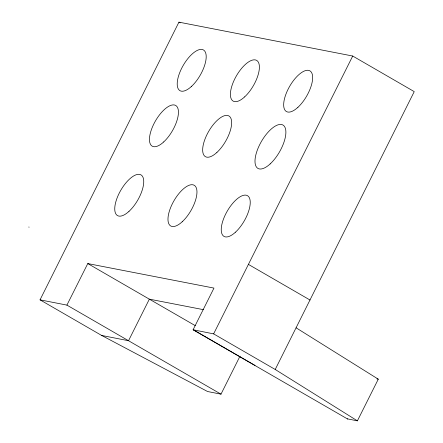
<?xml version="1.0" encoding="UTF-8"?>
<svg xmlns="http://www.w3.org/2000/svg" width="443" height="443" viewBox="0 0 443 443"><rect width="100%" height="100%" fill="white"/><g stroke="black" fill="none" stroke-linecap="round" stroke-linejoin="round"><path stroke-width="0.66" d="M239.995 356.189L220.996 394.159L207.573 391.523L101.657 335.451L40.036 299.845L178.939 22.15L352.711 56.034L414.244 91.623L275.214 369.479L357.396 420.85L378.283 379.18L296.101 327.814M347.672 419.05L193.098 329.753L213.969 288.088L87.786 263.574L66.91 305.111L40.036 299.845M193.098 329.753L213.631 333.878L352.711 56.034M203.619 309.701L149.346 299.158L87.786 263.574M28.756 227.049L29.127 227.126M101.657 335.451L128.525 340.722L149.346 299.158L195.291 325.666M376.938 378.915L378.283 379.18M347.306 418.84L357.396 420.85M178.939 22.15L180.135 22.842M248.501 264.443L310.034 300.033M213.631 333.878L275.214 369.479M193.569 329.924L254.991 365.431M66.91 305.111L220.996 394.159M216.909 152.436A23.496 9.807 -60 0 0 229.845 116.703A23.496 9.807 -60 0 0 204.727 139.811A23.496 9.807 -60 0 0 216.909 152.436M163.694 141.954A23.496 9.807 -60 0 0 176.641 106.215A23.496 9.807 -60 0 0 151.523 129.312A23.496 9.807 -60 0 0 163.694 141.954M191.448 86.451A23.496 9.807 -60 0 0 204.395 50.712A23.496 9.807 -60 0 0 179.277 73.809A23.496 9.807 -60 0 0 191.448 86.451M244.647 96.884A23.496 9.807 -60 0 0 257.593 61.145A23.496 9.807 -60 0 0 232.475 84.242A23.496 9.807 -60 0 0 244.647 96.884M297.906 107.333A23.496 9.807 -60 0 0 310.853 71.594A23.496 9.807 -60 0 0 285.735 94.697A23.496 9.807 -60 0 0 297.906 107.333M128.985 211.372A23.496 9.807 -60 0 0 141.937 175.633A23.496 9.807 -60 0 0 116.814 198.73A23.496 9.807 -60 0 0 128.985 211.372M182.217 221.76A23.496 9.807 -60 0 0 195.158 186.021A23.496 9.807 -60 0 0 170.04 209.129A23.496 9.807 -60 0 0 182.217 221.76M235.493 232.165A23.496 9.807 -60 0 0 248.434 196.426A23.496 9.807 -60 0 0 223.311 219.534A23.496 9.807 -60 0 0 235.493 232.165M270.175 163.904A25.035 10.449 -60 0 0 283.957 125.823A25.035 10.449 -60 0 0 257.195 150.448A25.035 10.449 -60 0 0 270.175 163.904"/></g></svg>
